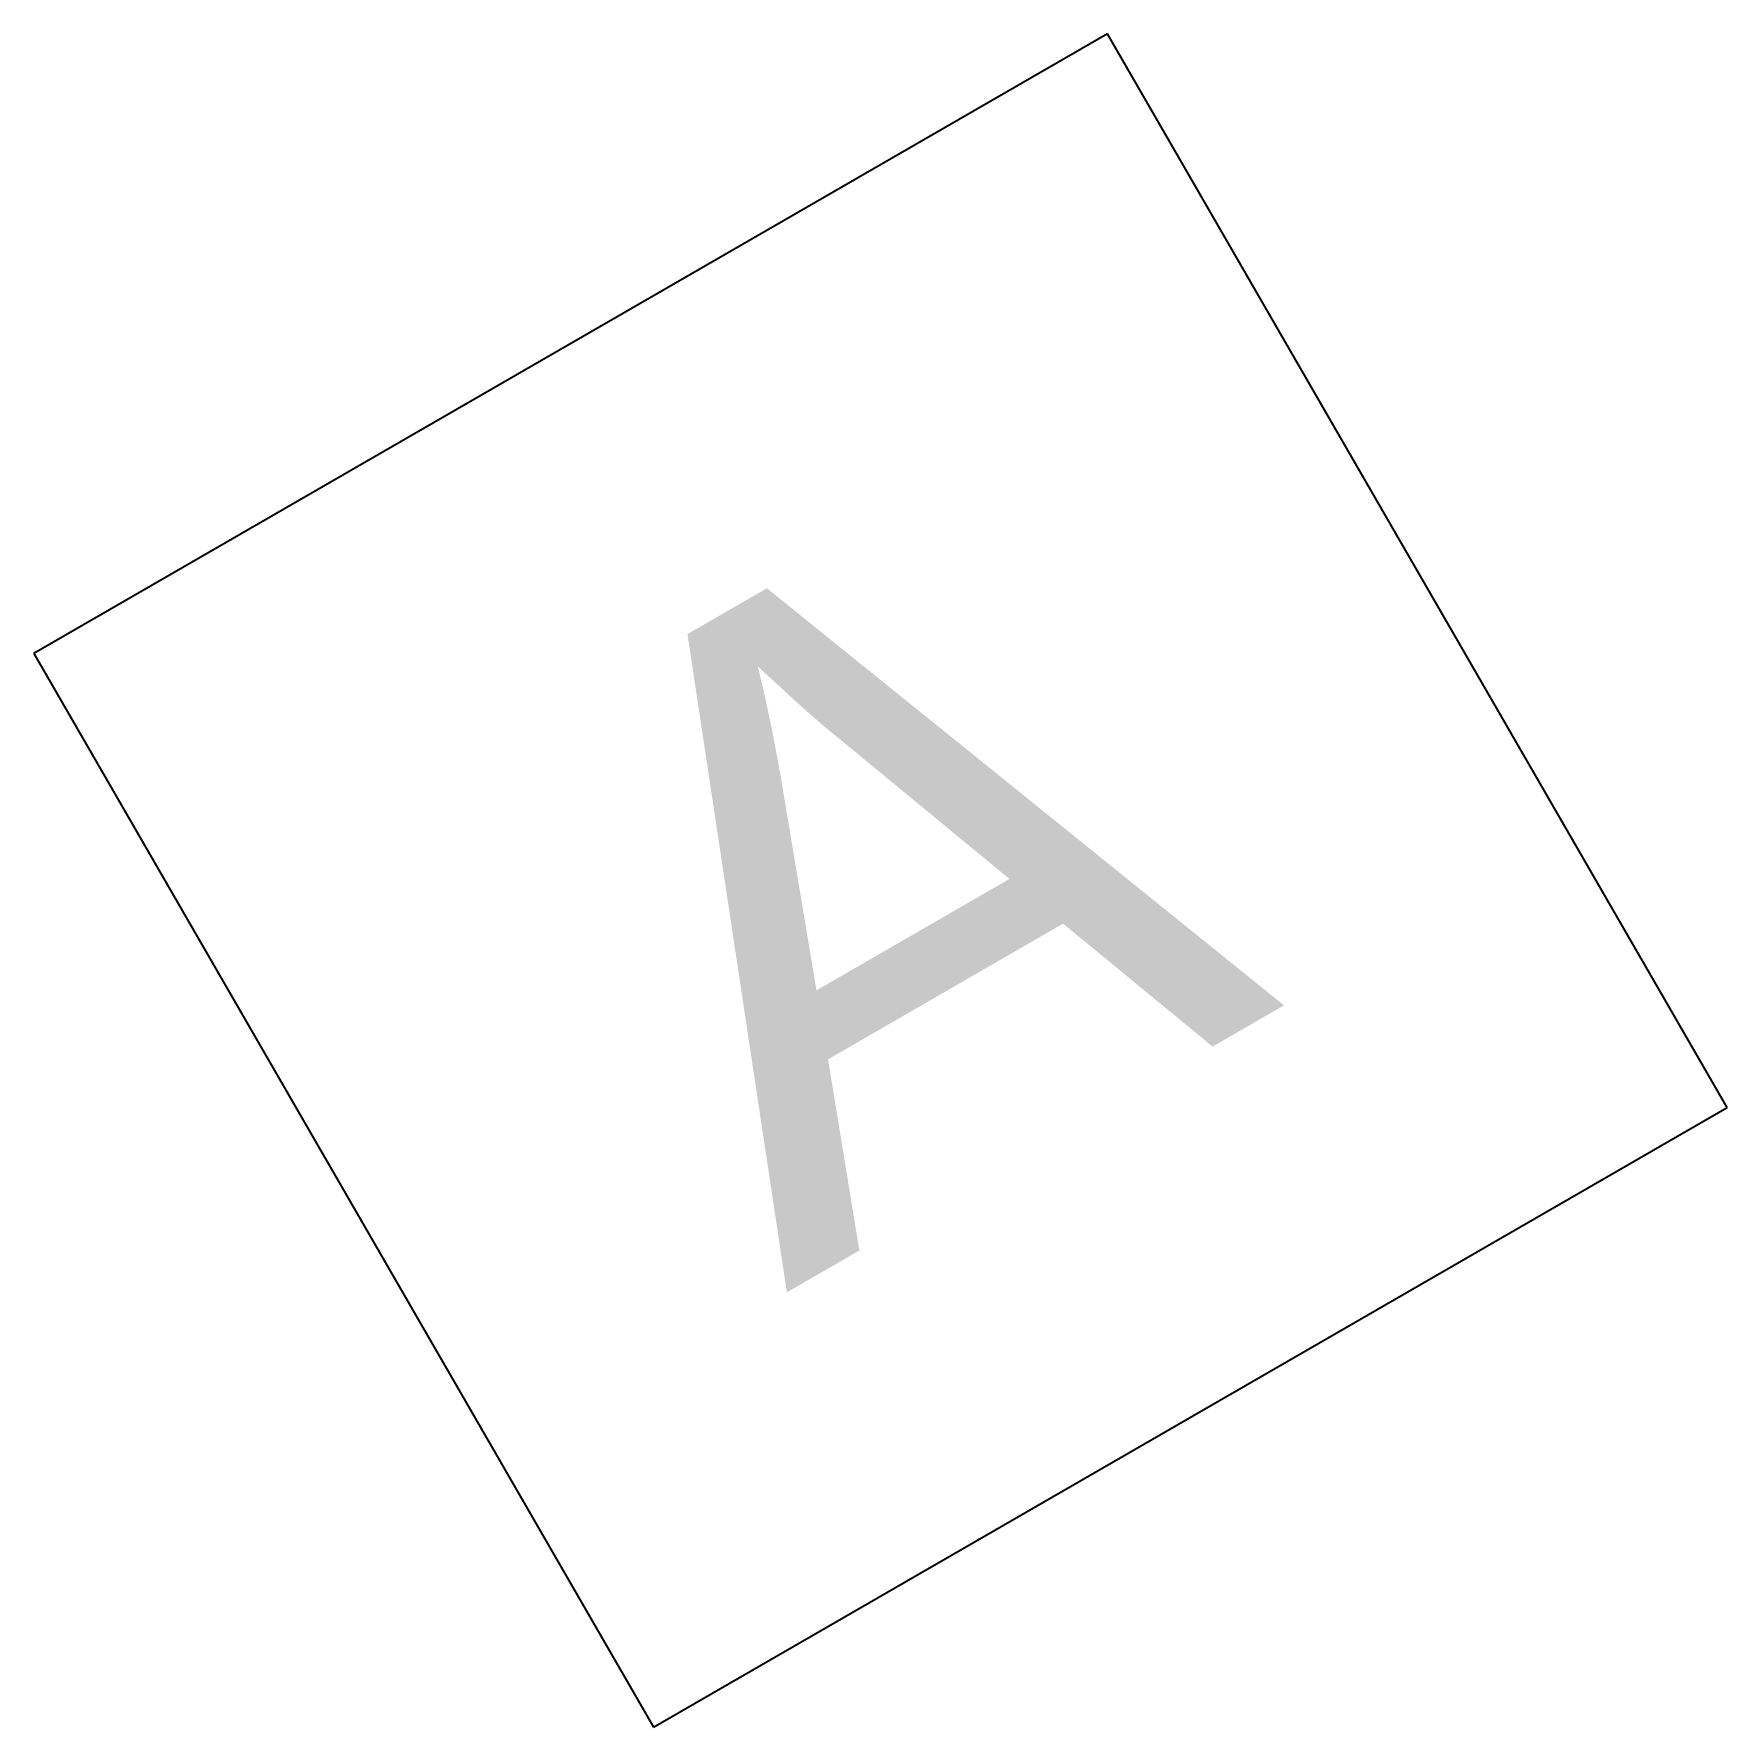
# Model space of a CAD drawing. Header units: millimetres. Extents: x 0 to 27.3, y 0 to 27.3.
import ezdxf
from ezdxf.enums import TextEntityAlignment as Align

# ---------------------------------------------------------------- set-up
doc = ezdxf.new("R2010")
doc.units = ezdxf.units.MM
doc.layers.get('0').update_dxf_attribs({"lineweight": 25, "true_color": 0xffffff})
doc.styles.add('textstyle11', font='Arial.ttf')

# ---------------------------------------------------------------- blocks, each defined once
blk = doc.blocks.new('block 1')
for p, q in [((20, 20), (0, 20)), ((0, 20), (0, 0)), ((20, 0), (20, 20)), ((0, 0), (20, 0))]:
    blk.add_line(p, q)
at = {"style": 'textstyle11'}
blk.add_text('A', height=10, dxfattribs=at).set_placement((10, 5), align=Align.CENTER)

msp = doc.modelspace()

# ---------------------------------------------------------------- block references
at = {"rotation": 30}
msp.add_blockref('block 1', (10, 0), dxfattribs=at)

doc.saveas('drawing.dxf')
